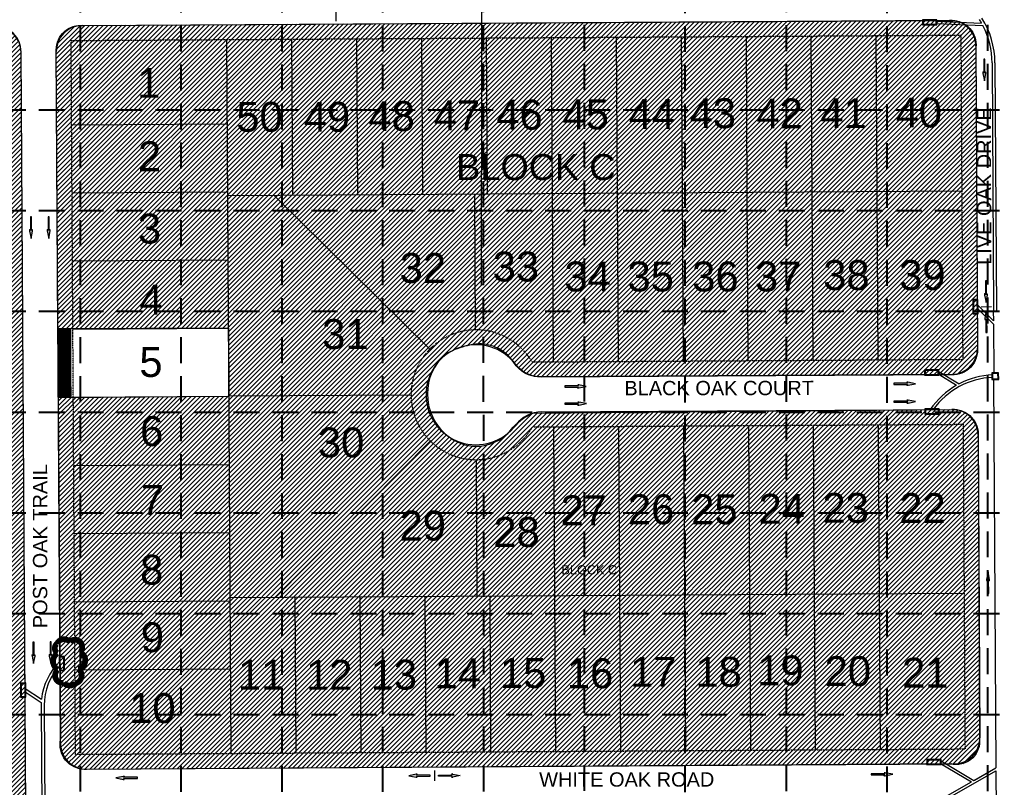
# Model space of a CAD drawing. Extents: x 218174 to 221286, y 216036 to 221010.
# Drawn here: x 220071 to 220823, y 219941 to 220532 of the extents above; entities that cross this region are included whole.
import ezdxf
from ezdxf.enums import TextEntityAlignment as Align

# ---------------------------------------------------------------- set-up
doc = ezdxf.new("R2010")
doc.units = 0
doc.header["$MEASUREMENT"] = 0
doc.linetypes.add('DASHED', pattern=[0.75, 0.5, -0.25])
doc.linetypes.add('DIVIDE', pattern=[1.25, 0.5, -0.25, 0, -0.25, 0, -0.25])
for name, color, linetype, lineweight in [('1 ARROWS', 7, 'Continuous', 0), ('1 BLOCK NUMBERS', 7, 'Continuous', 0), ('1 CURB LINE', 7, 'Continuous', 0), ('1 LOT NUMBERS', 7, 'Continuous', 0), ('1 PHASE LINES', 7, 'Continuous', 0), ('1 STORM PIPE', 5, 'Continuous', 0), ('1 STREET NAMES', 7, 'Continuous', 0), ('PH.1-10', 7, 'Continuous', 0), ('PH.1-27', 7, 'Continuous', 0), ('PH.1-29', 7, 'Continuous', 0), ('PH.1-57', 7, 'Continuous', 0)]:
    doc.layers.add(name, color=color, linetype=linetype, lineweight=lineweight)
for name, color, linetype in [('1 EROSION BLANKETS', 84, 'Continuous'), ('1 INLET PROTECTION', 5, 'Continuous'), ('1 SODDED LOT', 2, 'Continuous'), ('GRID', 251, 'DASHED')]:
    doc.layers.add(name, color=color, linetype=linetype)
doc.styles.get("Standard").update_dxf_attribs({"font": 'ARIAL.TTF'})

msp = doc.modelspace()

# ---------------------------------------------------------------- hatches: boundary and pattern name
at = {"layer": '1 ARROWS', "linetype": 'Continuous', "lineweight": 0}
h = msp.add_hatch(color=256, dxfattribs=at)
edge = h.paths.add_edge_path()
edge.add_line((220814.8, 220491.6), (220814.19, 220491.05))
edge.add_line((220814.19, 220491.05), (220814.13, 220501.63))
edge.add_line((220814.13, 220501.63), (220813.27, 220501.62))
edge.add_line((220813.27, 220501.62), (220813.33, 220491.04))
edge.add_line((220813.33, 220491.04), (220812.83, 220491.58))
edge.add_line((220812.83, 220491.58), (220812.83, 220491.58))
edge.add_ellipse((220812.78, 220491.04), major_axis=(-0.003, 0.56), ratio=0.285714, start_angle=-17.18267, end_angle=124.72693)
edge.add_line((220812.65, 220490.72), (220812.65, 220490.72))
edge.add_line((220812.65, 220490.72), (220813.82, 220485))
edge.add_line((220813.82, 220485), (220814.97, 220490.73))
edge.add_line((220814.97, 220490.73), (220814.97, 220490.73))
edge.add_ellipse((220814.84, 220491.06), major_axis=(-0.003, 0.56), ratio=0.285714, start_angle=234.16847, end_angle=374.49672)
edge.add_line((220814.8, 220491.6), (220814.8, 220491.6))
h = msp.add_hatch(color=256, dxfattribs=at)
edge = h.paths.add_edge_path()
edge.add_line((220080.61, 220370.24), (220080.01, 220369.69))
edge.add_line((220080.01, 220369.69), (220079.95, 220380.28))
edge.add_line((220079.95, 220380.28), (220079.09, 220380.27))
edge.add_line((220079.09, 220380.27), (220079.15, 220369.69))
edge.add_line((220079.15, 220369.69), (220078.65, 220370.22))
edge.add_line((220078.65, 220370.22), (220078.64, 220370.22))
edge.add_ellipse((220078.6, 220369.69), major_axis=(-0.003, 0.56), ratio=0.285714, start_angle=-17.18267, end_angle=124.72693)
edge.add_line((220078.47, 220369.37), (220078.47, 220369.37))
edge.add_line((220078.47, 220369.37), (220079.64, 220363.64))
edge.add_line((220079.64, 220363.64), (220080.79, 220369.38))
edge.add_line((220080.79, 220369.38), (220080.79, 220369.38))
edge.add_ellipse((220080.66, 220369.7), major_axis=(-0.003, 0.56), ratio=0.285714, start_angle=234.16847, end_angle=374.49672)
edge.add_line((220080.61, 220370.24), (220080.61, 220370.24))
h = msp.add_hatch(color=256, dxfattribs=at)
edge = h.paths.add_edge_path()
edge.add_line((220094.22, 220370.33), (220093.62, 220369.77))
edge.add_line((220093.62, 220369.77), (220093.55, 220380.36))
edge.add_line((220093.55, 220380.36), (220092.69, 220380.35))
edge.add_line((220092.69, 220380.35), (220092.76, 220369.77))
edge.add_line((220092.76, 220369.77), (220092.25, 220370.3))
edge.add_line((220092.25, 220370.3), (220092.25, 220370.3))
edge.add_ellipse((220092.21, 220369.77), major_axis=(-0.003, 0.56), ratio=0.285714, start_angle=-17.18267, end_angle=124.72693)
edge.add_line((220092.08, 220369.45), (220092.08, 220369.45))
edge.add_line((220092.08, 220369.45), (220093.25, 220363.72))
edge.add_line((220093.25, 220363.72), (220094.4, 220369.46))
edge.add_line((220094.4, 220369.46), (220094.4, 220369.46))
edge.add_ellipse((220094.26, 220369.78), major_axis=(-0.003, 0.56), ratio=0.285714, start_angle=234.16847, end_angle=374.49672)
edge.add_line((220094.22, 220370.33), (220094.22, 220370.33))
h = msp.add_hatch(color=256, dxfattribs=at)
edge = h.paths.add_edge_path()
edge.add_line((220816.11, 220320.91), (220815.51, 220320.35))
edge.add_line((220815.51, 220320.35), (220815.4, 220330.94))
edge.add_line((220815.4, 220330.94), (220814.54, 220330.92))
edge.add_line((220814.54, 220330.92), (220814.65, 220320.34))
edge.add_line((220814.65, 220320.34), (220814.15, 220320.87))
edge.add_line((220814.15, 220320.87), (220814.14, 220320.87))
edge.add_ellipse((220814.1, 220320.34), major_axis=(-0.006, 0.56), ratio=0.285714, start_angle=-17.18267, end_angle=124.72693)
edge.add_line((220813.98, 220320.02), (220813.98, 220320.02))
edge.add_line((220813.98, 220320.02), (220815.17, 220314.3))
edge.add_line((220815.17, 220314.3), (220816.29, 220320.04))
edge.add_line((220816.29, 220320.04), (220816.29, 220320.04))
edge.add_ellipse((220816.16, 220320.37), major_axis=(-0.006, 0.56), ratio=0.285714, start_angle=234.16847, end_angle=374.49672)
edge.add_line((220816.11, 220320.91), (220816.11, 220320.91))
h = msp.add_hatch(color=256, dxfattribs=at)
edge = h.paths.add_edge_path()
edge.add_line((220814.3, 220301.29), (220814.9, 220301.85))
edge.add_line((220814.9, 220301.85), (220815.02, 220291.26))
edge.add_line((220815.02, 220291.26), (220815.88, 220291.28))
edge.add_line((220815.88, 220291.28), (220815.76, 220301.86))
edge.add_line((220815.76, 220301.86), (220816.27, 220301.33))
edge.add_line((220816.27, 220301.33), (220816.27, 220301.33))
edge.add_ellipse((220816.31, 220301.86), major_axis=(-0.006, 0.56), ratio=0.285714, start_angle=162.81733, end_angle=304.72693)
edge.add_line((220816.44, 220302.18), (220816.44, 220302.18))
edge.add_line((220816.44, 220302.18), (220815.24, 220307.9))
edge.add_line((220815.24, 220307.9), (220814.13, 220302.16))
edge.add_line((220814.13, 220302.16), (220814.12, 220302.16))
edge.add_ellipse((220814.26, 220301.83), major_axis=(-0.006, 0.56), ratio=0.285714, start_angle=54.16847, end_angle=194.49672)
edge.add_line((220814.3, 220301.29), (220814.3, 220301.29))
h = msp.add_hatch(color=256, dxfattribs=at)
edge = h.paths.add_edge_path()
edge.add_line((220754.1, 220252.76), (220754.65, 220252.16))
edge.add_line((220754.65, 220252.16), (220744.07, 220252.09))
edge.add_line((220744.07, 220252.09), (220744.08, 220251.23))
edge.add_line((220744.08, 220251.23), (220754.66, 220251.3))
edge.add_line((220754.66, 220251.3), (220754.13, 220250.8))
edge.add_line((220754.13, 220250.8), (220754.12, 220250.79))
edge.add_ellipse((220754.66, 220250.75), major_axis=(0.56, 0.003), ratio=0.285714, start_angle=162.81733, end_angle=304.72693)
edge.add_line((220754.98, 220250.62), (220754.98, 220250.62))
edge.add_line((220754.98, 220250.62), (220760.7, 220251.79))
edge.add_line((220760.7, 220251.79), (220754.97, 220252.94))
edge.add_line((220754.97, 220252.94), (220754.97, 220252.94))
edge.add_ellipse((220754.64, 220252.81), major_axis=(0.56, 0.003), ratio=0.285714, start_angle=54.16847, end_angle=194.49672)
edge.add_line((220754.1, 220252.76), (220754.1, 220252.76))
h = msp.add_hatch(color=256, dxfattribs=at)
edge = h.paths.add_edge_path()
edge.add_line((220500.64, 220250.7), (220501.19, 220250.09))
edge.add_line((220501.19, 220250.09), (220490.61, 220250.03))
edge.add_line((220490.61, 220250.03), (220490.62, 220249.17))
edge.add_line((220490.62, 220249.17), (220501.2, 220249.23))
edge.add_line((220501.2, 220249.23), (220500.66, 220248.73))
edge.add_line((220500.66, 220248.73), (220500.66, 220248.73))
edge.add_ellipse((220501.2, 220248.68), major_axis=(0.56, 0.003), ratio=0.285714, start_angle=162.81733, end_angle=304.72693)
edge.add_line((220501.52, 220248.55), (220501.52, 220248.56))
edge.add_line((220501.52, 220248.56), (220507.24, 220249.73))
edge.add_line((220507.24, 220249.73), (220501.51, 220250.87))
edge.add_line((220501.51, 220250.87), (220501.51, 220250.87))
edge.add_ellipse((220501.18, 220250.74), major_axis=(0.56, 0.003), ratio=0.285714, start_angle=54.16847, end_angle=194.49672)
edge.add_line((220500.64, 220250.7), (220500.64, 220250.7))
h = msp.add_hatch(color=256, dxfattribs=at)
edge = h.paths.add_edge_path()
edge.add_line((220500.72, 220237.48), (220501.27, 220236.88))
edge.add_line((220501.27, 220236.88), (220490.69, 220236.81))
edge.add_line((220490.69, 220236.81), (220490.7, 220235.95))
edge.add_line((220490.7, 220235.95), (220501.28, 220236.02))
edge.add_line((220501.28, 220236.02), (220500.74, 220235.52))
edge.add_line((220500.74, 220235.52), (220500.74, 220235.51))
edge.add_ellipse((220501.28, 220235.47), major_axis=(0.56, 0.003), ratio=0.285714, start_angle=162.81733, end_angle=304.72693)
edge.add_line((220501.6, 220235.34), (220501.6, 220235.34))
edge.add_line((220501.6, 220235.34), (220507.32, 220236.51))
edge.add_line((220507.32, 220236.51), (220501.59, 220237.66))
edge.add_line((220501.59, 220237.66), (220501.59, 220237.66))
edge.add_ellipse((220501.26, 220237.53), major_axis=(0.56, 0.003), ratio=0.285714, start_angle=54.16847, end_angle=194.49672)
edge.add_line((220500.72, 220237.48), (220500.72, 220237.48))
h = msp.add_hatch(color=256, dxfattribs=at)
edge = h.paths.add_edge_path()
edge.add_line((220754.18, 220239.02), (220754.74, 220238.42))
edge.add_line((220754.74, 220238.42), (220744.15, 220238.35))
edge.add_line((220744.15, 220238.35), (220744.16, 220237.49))
edge.add_line((220744.16, 220237.49), (220754.74, 220237.56))
edge.add_line((220754.74, 220237.56), (220754.21, 220237.05))
edge.add_line((220754.21, 220237.05), (220754.21, 220237.05))
edge.add_ellipse((220754.74, 220237.01), major_axis=(0.56, 0.003), ratio=0.285714, start_angle=162.81733, end_angle=304.72693)
edge.add_line((220755.06, 220236.88), (220755.06, 220236.88))
edge.add_line((220755.06, 220236.88), (220760.79, 220238.05))
edge.add_line((220760.79, 220238.05), (220755.05, 220239.2))
edge.add_line((220755.05, 220239.2), (220755.05, 220239.2))
edge.add_ellipse((220754.73, 220239.06), major_axis=(0.56, 0.003), ratio=0.285714, start_angle=54.16847, end_angle=194.49672)
edge.add_line((220754.18, 220239.02), (220754.18, 220239.02))
h = msp.add_hatch(color=256, dxfattribs=at)
edge = h.paths.add_edge_path()
edge.add_line((220815.62, 220100.26), (220816.23, 220100.81))
edge.add_line((220816.23, 220100.81), (220816.29, 220090.22))
edge.add_line((220816.29, 220090.22), (220817.15, 220090.23))
edge.add_line((220817.15, 220090.23), (220817.09, 220100.81))
edge.add_line((220817.09, 220100.81), (220817.59, 220100.28))
edge.add_line((220817.59, 220100.28), (220817.59, 220100.28))
edge.add_ellipse((220817.64, 220100.81), major_axis=(-0.003, 0.56), ratio=0.285714, start_angle=162.81733, end_angle=304.72693)
edge.add_line((220817.77, 220101.13), (220817.77, 220101.13))
edge.add_line((220817.77, 220101.13), (220816.6, 220106.86))
edge.add_line((220816.6, 220106.86), (220815.45, 220101.12))
edge.add_line((220815.45, 220101.12), (220815.45, 220101.12))
edge.add_ellipse((220815.58, 220100.8), major_axis=(-0.003, 0.56), ratio=0.285714, start_angle=54.16847, end_angle=194.49672)
edge.add_line((220815.62, 220100.26), (220815.62, 220100.26))
h = msp.add_hatch(color=256, dxfattribs=at)
edge = h.paths.add_edge_path()
edge.add_line((220082.59, 220042.85), (220081.98, 220042.3))
edge.add_line((220081.98, 220042.3), (220081.92, 220052.89))
edge.add_line((220081.92, 220052.89), (220081.06, 220052.88))
edge.add_line((220081.06, 220052.88), (220081.12, 220042.3))
edge.add_line((220081.12, 220042.3), (220080.62, 220042.83))
edge.add_line((220080.62, 220042.83), (220080.62, 220042.83))
edge.add_ellipse((220080.57, 220042.29), major_axis=(-0.003, 0.56), ratio=0.285714, start_angle=-17.18267, end_angle=124.72693)
edge.add_line((220080.44, 220041.98), (220080.44, 220041.98))
edge.add_line((220080.44, 220041.98), (220081.61, 220036.25))
edge.add_line((220081.61, 220036.25), (220082.76, 220041.99))
edge.add_line((220082.76, 220041.99), (220082.76, 220041.99))
edge.add_ellipse((220082.63, 220042.31), major_axis=(-0.003, 0.56), ratio=0.285714, start_angle=234.16847, end_angle=374.49672)
edge.add_line((220082.59, 220042.85), (220082.59, 220042.85))
h = msp.add_hatch(color=256, dxfattribs=at)
edge = h.paths.add_edge_path()
edge.add_line((220095.79, 220042.93), (220095.19, 220042.38))
edge.add_line((220095.19, 220042.38), (220095.13, 220052.97))
edge.add_line((220095.13, 220052.97), (220094.27, 220052.96))
edge.add_line((220094.27, 220052.96), (220094.33, 220042.38))
edge.add_line((220094.33, 220042.38), (220093.83, 220042.91))
edge.add_line((220093.83, 220042.91), (220093.82, 220042.91))
edge.add_ellipse((220093.78, 220042.38), major_axis=(-0.003, 0.56), ratio=0.285714, start_angle=-17.18267, end_angle=124.72693)
edge.add_line((220093.65, 220042.06), (220093.65, 220042.06))
edge.add_line((220093.65, 220042.06), (220094.82, 220036.33))
edge.add_line((220094.82, 220036.33), (220095.97, 220042.07))
edge.add_line((220095.97, 220042.07), (220095.97, 220042.07))
edge.add_ellipse((220095.84, 220042.39), major_axis=(-0.003, 0.56), ratio=0.285714, start_angle=234.16847, end_angle=374.49672)
edge.add_line((220095.79, 220042.93), (220095.79, 220042.93))
h = msp.add_hatch(color=256, dxfattribs=at)
edge = h.paths.add_edge_path()
edge.add_line((220403.53, 219949.1), (220404.06, 219949.6))
edge.add_line((220404.06, 219949.6), (220393.48, 219949.55))
edge.add_line((220393.48, 219949.55), (220393.47, 219950.41))
edge.add_line((220393.47, 219950.41), (220404.06, 219950.46))
edge.add_line((220404.06, 219950.46), (220403.51, 219951.06))
edge.add_line((220403.51, 219951.06), (220403.5, 219951.07))
edge.add_ellipse((220404.05, 219951.11), major_axis=(0.56, 0.003), ratio=0.285714, start_angle=54.16847, end_angle=194.49672, ccw=False)
edge.add_line((220404.37, 219951.24), (220404.37, 219951.24))
edge.add_line((220404.37, 219951.24), (220410.11, 219950.08))
edge.add_line((220410.11, 219950.08), (220404.38, 219948.92))
edge.add_ellipse((220404.06, 219949.05), major_axis=(0.56, 0.003), ratio=0.285714, start_angle=162.81733, end_angle=304.72693, ccw=False)
edge.add_line((220403.53, 219949.1), (220403.53, 219949.1))
edge.add_line((220403.53, 219949.1), (220403.53, 219949.1))
edge.add_line((220403.53, 219949.1), (220403.53, 219949.1))
h = msp.add_hatch(color=256, dxfattribs=at)
edge = h.paths.add_edge_path()
edge.add_line((220736.64, 219952.05), (220737.19, 219951.44))
edge.add_line((220737.19, 219951.44), (220726.6, 219951.38))
edge.add_line((220726.6, 219951.38), (220726.61, 219950.52))
edge.add_line((220726.61, 219950.52), (220737.19, 219950.58))
edge.add_line((220737.19, 219950.58), (220736.66, 219950.08))
edge.add_line((220736.66, 219950.08), (220736.66, 219950.08))
edge.add_ellipse((220737.2, 219950.03), major_axis=(0.56, 0.003), ratio=0.285714, start_angle=162.81733, end_angle=304.72693)
edge.add_line((220737.51, 219949.9), (220737.51, 219949.9))
edge.add_line((220737.51, 219949.9), (220743.24, 219951.08))
edge.add_line((220743.24, 219951.08), (220737.5, 219952.22))
edge.add_line((220737.5, 219952.22), (220737.51, 219952.22))
edge.add_ellipse((220737.18, 219952.09), major_axis=(0.56, 0.003), ratio=0.285714, start_angle=54.16847, end_angle=194.49672)
edge.add_line((220736.64, 219952.05), (220736.64, 219952.05))
h = msp.add_hatch(color=256, dxfattribs=at)
edge = h.paths.add_edge_path()
edge.add_line((220151.48, 219947.23), (220150.92, 219947.83))
edge.add_line((220150.92, 219947.83), (220161.51, 219947.9))
edge.add_line((220161.51, 219947.9), (220161.5, 219948.76))
edge.add_line((220161.5, 219948.76), (220150.92, 219948.69))
edge.add_line((220150.92, 219948.69), (220151.45, 219949.2))
edge.add_line((220151.45, 219949.2), (220151.45, 219949.2))
edge.add_ellipse((220150.92, 219949.24), major_axis=(0.56, 0.003), ratio=0.285714, start_angle=-17.18267, end_angle=124.72693)
edge.add_line((220150.6, 219949.37), (220150.6, 219949.37))
edge.add_line((220150.6, 219949.37), (220144.87, 219948.2))
edge.add_line((220144.87, 219948.2), (220150.61, 219947.06))
edge.add_line((220150.61, 219947.06), (220150.61, 219947.05))
edge.add_ellipse((220150.93, 219947.19), major_axis=(0.56, 0.003), ratio=0.285714, start_angle=234.16847, end_angle=374.49672)
edge.add_line((220151.48, 219947.23), (220151.48, 219947.23))
h = msp.add_hatch(color=256, dxfattribs=at)
edge = h.paths.add_edge_path()
edge.add_line((220377.04, 219948.94), (220376.5, 219949.43))
edge.add_line((220376.5, 219949.43), (220387.08, 219949.51))
edge.add_line((220387.08, 219949.51), (220387.07, 219950.37))
edge.add_line((220387.07, 219950.37), (220376.49, 219950.29))
edge.add_line((220376.49, 219950.29), (220377.03, 219950.9))
edge.add_line((220377.03, 219950.9), (220377.04, 219950.9))
edge.add_ellipse((220376.49, 219950.94), major_axis=(0.56, 0.004), ratio=0.285714, start_angle=-14.49672, end_angle=125.83153)
edge.add_line((220376.16, 219951.07), (220376.17, 219951.07))
edge.add_line((220376.17, 219951.07), (220370.44, 219949.84))
edge.add_line((220370.44, 219949.84), (220376.19, 219948.75))
edge.add_ellipse((220376.5, 219948.88), major_axis=(0.56, 0.004), ratio=0.285714, start_angle=235.27307, end_angle=377.18267)
edge.add_line((220377.04, 219948.94), (220377.04, 219948.94))
edge.add_line((220377.04, 219948.94), (220377.04, 219948.94))
edge.add_line((220377.04, 219948.94), (220377.04, 219948.94))
at = {"layer": '1 SODDED LOT', "linetype": 'Continuous', "lineweight": 0}
h = msp.add_hatch(dxfattribs=at)
h.set_pattern_fill('ANSI31', color=256, scale=20, style=0)
edge = h.paths.add_edge_path()
edge.add_line((220395.18, 219503.17), (220394.5, 219620.99))
edge.add_arc((220413, 219621.09), 18.5, 86.99252, 180.32858, ccw=False)
edge.add_line((220413.97, 219639.57), (220778.28, 219641.88))
edge.add_arc((220778.4, 219622.85), 19.03, 55.77876, 90.36362, ccw=False)
edge.add_line((220789.11, 219638.59), (220792.76, 219636.52))
edge.add_arc((220811.49, 219669.59), 38.01, 240.47996, 393.41385)
edge.add_line((220843.21, 219690.52), (220841.33, 219694.56))
edge.add_line((220841.33, 219694.56), (220839.57, 219700.32))
edge.add_line((220839.57, 219700.32), (220838.95, 219703.78))
edge.add_line((220838.95, 219703.78), (220832.98, 220688.86))
edge.add_line((220832.98, 220688.86), (220968.74, 220683))
edge.add_line((220968.74, 220683), (220975.46, 219506.49))
edge.add_line((220975.46, 219506.49), (220395.18, 219503.17))
h = msp.add_hatch(dxfattribs=at)
h.set_pattern_fill('ANSI31', color=256, scale=20, style=0)
edge = h.paths.add_edge_path()
edge.add_line((220231.87, 220294.59), (220100.37, 220294))
edge.add_line((220100.37, 220294), (220099.05, 220508.86))
edge.add_arc((220117.79, 220508.98), 18.74, 83.17459, 180.35104, ccw=False)
edge.add_line((220120.02, 220527.58), (220788.5, 220531.59))
edge.add_arc((220788.61, 220512.77), 18.82, -5.79598, 90.34331, ccw=False)
edge.add_line((220807.33, 220510.87), (220808.54, 220277.79))
edge.add_arc((220789.51, 220277.69), 19.03, -99.54798, 0.29716, ccw=False)
edge.add_line((220786.36, 220258.92), (220471.47, 220257.11))
edge.add_arc((220471.34, 220280.85), 23.73, 212.71263, 270.32981, ccw=False)
edge.add_arc((220425.04, 220251.11), 31.29, 32.71263, 100.14534)
edge.add_arc((220431.72, 220213.79), 69.2, 100.14534, 113.55224)
edge.add_arc((220415.16, 220251.79), 27.75, 113.55224, 144.36179)
edge.add_arc((220426.1, 220243.94), 41.21, 144.36179, 239.60978)
edge.add_arc((220422.61, 220238), 34.32, 239.60978, 320.62444)
edge.add_arc((220484.76, 220186.99), 46.08, 114.05379, 140.62444, ccw=False)
edge.add_line((220465.98, 220229.07), (220789.69, 220231.95))
edge.add_arc((220789.86, 220212.67), 19.28, -4.26821, 90.50941, ccw=False)
edge.add_line((220809.09, 220211.23), (220810.12, 219976.48))
edge.add_arc((220792.23, 219976.41), 17.89, -103.29167, 0.25038, ccw=False)
edge.add_line((220788.12, 219959), (220121.28, 219954.82))
edge.add_arc((220121.16, 219974.01), 19.19, 167.08168, 270.35903, ccw=False)
edge.add_line((220102.45, 219978.3), (220100.71, 220241.2))
edge.add_line((220100.71, 220241.2), (220232.21, 220242.09))
edge.add_line((220232.21, 220242.09), (220231.87, 220294.59))
h = msp.add_hatch(dxfattribs=at)
h.set_pattern_fill('ANSI31', color=256, scale=20, style=0)
edge = h.paths.add_edge_path()
edge.add_line((219924.27, 219477.2), (220042.1, 219404))
edge.add_line((220042.1, 219404), (220049.86, 219417.01))
edge.add_line((220049.86, 219417.01), (220057.23, 219432.29))
edge.add_arc((219891.5, 219512.19), 183.98, 334.26082, 347.02859)
edge.add_arc((219757.86, 219542.97), 321.12, 347.02859, 355.2541)
edge.add_line((220077.89, 219516.4), (220076.9, 219710.62))
edge.add_line((220076.9, 219710.62), (220072, 220507.01))
edge.add_arc((220051.75, 220506.88), 20.24, 0.35302, 89.58371)
edge.add_line((220051.9, 220527.12), (219940.56, 220526.38))
edge.add_line((219940.56, 220526.38), (219945.89, 219588.82))
edge.add_line((219945.89, 219588.82), (219946.61, 219514.17))
edge.add_line((219946.61, 219514.17), (219924.27, 219477.2))

# ---------------------------------------------------------------- linework, layer by layer
at = {"layer": '1 ARROWS', "linetype": 'Continuous', "lineweight": 0}
for p, q in [((220314.38, 220538.9), (220314.39, 220530.9)), ((220814.13, 220501.63), (220813.27, 220501.62)), ((220813.27, 220501.62), (220813.33, 220491.04)), ((220814.19, 220491.05), (220814.13, 220501.63)), ((220812.65, 220490.72), (220812.65, 220490.72)), ((220812.65, 220490.72), (220813.82, 220485)), ((220813.33, 220491.04), (220812.83, 220491.58)), ((220812.83, 220491.58), (220812.83, 220491.58)), ((220813.82, 220485), (220814.97, 220490.73)), ((220814.8, 220491.6), (220814.19, 220491.05)), ((220814.8, 220491.6), (220814.8, 220491.6)), ((220814.97, 220490.73), (220814.97, 220490.73)), ((220079.95, 220380.28), (220079.09, 220380.27)), ((220079.09, 220380.27), (220079.15, 220369.69)), ((220080.01, 220369.69), (220079.95, 220380.28)), ((220093.55, 220380.36), (220092.69, 220380.35)), ((220092.69, 220380.35), (220092.76, 220369.77)), ((220093.62, 220369.77), (220093.55, 220380.36)), ((220078.47, 220369.37), (220078.47, 220369.37)), ((220078.47, 220369.37), (220079.64, 220363.64)), ((220078.65, 220370.22), (220078.64, 220370.22)), ((220079.15, 220369.69), (220078.65, 220370.22)), ((220079.64, 220363.64), (220080.79, 220369.38)), ((220080.61, 220370.24), (220080.01, 220369.69)), ((220080.61, 220370.24), (220080.61, 220370.24)), ((220080.79, 220369.38), (220080.79, 220369.38)), ((220092.08, 220369.45), (220092.08, 220369.45)), ((220092.08, 220369.45), (220093.25, 220363.72)), ((220092.76, 220369.77), (220092.25, 220370.3)), ((220092.25, 220370.3), (220092.25, 220370.3)), ((220093.25, 220363.72), (220094.4, 220369.46)), ((220094.22, 220370.33), (220093.62, 220369.77)), ((220094.22, 220370.33), (220094.22, 220370.33)), ((220094.4, 220369.46), (220094.4, 220369.46)), ((220815.4, 220330.94), (220814.54, 220330.92)), ((220814.54, 220330.92), (220814.65, 220320.34)), ((220815.51, 220320.35), (220815.4, 220330.94)), ((220813.98, 220320.02), (220813.98, 220320.02)), ((220813.98, 220320.02), (220815.17, 220314.3)), ((220814.15, 220320.87), (220814.14, 220320.87)), ((220814.65, 220320.34), (220814.15, 220320.87)), ((220815.17, 220314.3), (220816.29, 220320.04)), ((220816.11, 220320.91), (220815.51, 220320.35)), ((220816.11, 220320.91), (220816.11, 220320.91)), ((220816.29, 220320.04), (220816.29, 220320.04)), ((220815.24, 220307.9), (220814.13, 220302.16)), ((220816.44, 220302.18), (220815.24, 220307.9)), ((220814.13, 220302.16), (220814.12, 220302.16)), ((220814.3, 220301.29), (220814.9, 220301.85)), ((220814.3, 220301.29), (220814.3, 220301.29)), ((220814.9, 220301.85), (220815.02, 220291.26)), ((220815.88, 220291.28), (220815.76, 220301.86)), ((220815.76, 220301.86), (220816.27, 220301.33)), ((220816.27, 220301.33), (220816.27, 220301.33)), ((220816.44, 220302.18), (220816.44, 220302.18)), ((220815.02, 220291.26), (220815.88, 220291.28)), ((220754.1, 220252.76), (220754.65, 220252.16)), ((220754.1, 220252.76), (220754.1, 220252.76)), ((220760.7, 220251.79), (220754.97, 220252.94)), ((220754.97, 220252.94), (220754.97, 220252.94)), ((220501.19, 220250.09), (220490.61, 220250.03)), ((220490.61, 220250.03), (220490.62, 220249.17)), ((220490.62, 220249.17), (220501.2, 220249.23)), ((220500.64, 220250.7), (220501.19, 220250.09)), ((220500.64, 220250.7), (220500.64, 220250.7)), ((220501.2, 220249.23), (220500.66, 220248.73)), ((220500.66, 220248.73), (220500.66, 220248.73)), ((220507.24, 220249.73), (220501.51, 220250.87)), ((220501.51, 220250.87), (220501.51, 220250.87)), ((220501.52, 220248.56), (220507.24, 220249.73)), ((220501.52, 220248.55), (220501.52, 220248.56)), ((220754.65, 220252.16), (220744.07, 220252.09)), ((220744.07, 220252.09), (220744.08, 220251.23)), ((220744.08, 220251.23), (220754.66, 220251.3)), ((220754.13, 220250.8), (220754.12, 220250.79)), ((220754.66, 220251.3), (220754.13, 220250.8)), ((220754.98, 220250.62), (220760.7, 220251.79)), ((220754.98, 220250.62), (220754.98, 220250.62)), ((220500.72, 220237.48), (220501.27, 220236.88)), ((220500.72, 220237.48), (220500.72, 220237.48)), ((220507.32, 220236.51), (220501.59, 220237.66)), ((220501.59, 220237.66), (220501.59, 220237.66)), ((220754.74, 220238.42), (220744.15, 220238.35)), ((220744.15, 220238.35), (220744.16, 220237.49)), ((220744.16, 220237.49), (220754.74, 220237.56)), ((220754.18, 220239.02), (220754.74, 220238.42)), ((220754.18, 220239.02), (220754.18, 220239.02)), ((220754.74, 220237.56), (220754.21, 220237.05)), ((220760.79, 220238.05), (220755.05, 220239.2)), ((220755.05, 220239.2), (220755.05, 220239.2)), ((220755.06, 220236.88), (220760.79, 220238.05)), ((220501.27, 220236.88), (220490.69, 220236.81)), ((220490.69, 220236.81), (220490.7, 220235.95)), ((220490.7, 220235.95), (220501.28, 220236.02)), ((220501.28, 220236.02), (220500.74, 220235.52)), ((220500.74, 220235.52), (220500.74, 220235.51)), ((220501.6, 220235.34), (220507.32, 220236.51)), ((220501.6, 220235.34), (220501.6, 220235.34)), ((220754.21, 220237.05), (220754.21, 220237.05)), ((220755.06, 220236.88), (220755.06, 220236.88)), ((220816.6, 220106.86), (220815.45, 220101.12)), ((220817.77, 220101.13), (220816.6, 220106.86)), ((220815.45, 220101.12), (220815.45, 220101.12)), ((220815.62, 220100.26), (220816.23, 220100.81)), ((220815.62, 220100.26), (220815.62, 220100.26)), ((220816.23, 220100.81), (220816.29, 220090.22)), ((220817.15, 220090.23), (220817.09, 220100.81)), ((220817.09, 220100.81), (220817.59, 220100.28)), ((220817.59, 220100.28), (220817.59, 220100.28)), ((220817.77, 220101.13), (220817.77, 220101.13)), ((220816.29, 220090.22), (220817.15, 220090.23)), ((220081.92, 220052.89), (220081.06, 220052.88)), ((220081.06, 220052.88), (220081.12, 220042.3)), ((220081.98, 220042.3), (220081.92, 220052.89)), ((220095.13, 220052.97), (220094.27, 220052.96)), ((220094.27, 220052.96), (220094.33, 220042.38)), ((220095.19, 220042.38), (220095.13, 220052.97)), ((220080.44, 220041.98), (220080.44, 220041.98)), ((220080.44, 220041.98), (220081.61, 220036.25)), ((220081.12, 220042.3), (220080.62, 220042.83)), ((220080.62, 220042.83), (220080.62, 220042.83)), ((220081.61, 220036.25), (220082.76, 220041.99)), ((220082.59, 220042.85), (220081.98, 220042.3)), ((220082.59, 220042.85), (220082.59, 220042.85)), ((220082.76, 220041.99), (220082.76, 220041.99)), ((220093.65, 220042.06), (220093.65, 220042.06)), ((220093.65, 220042.06), (220094.82, 220036.33)), ((220093.83, 220042.91), (220093.82, 220042.91)), ((220094.33, 220042.38), (220093.83, 220042.91)), ((220094.82, 220036.33), (220095.97, 220042.07)), ((220095.79, 220042.93), (220095.19, 220042.38)), ((220095.79, 220042.93), (220095.79, 220042.93)), ((220095.97, 220042.07), (220095.97, 220042.07)), ((220390.27, 219953.96), (220390.28, 219945.96)), ((220404.37, 219951.24), (220404.37, 219951.24)), ((220404.37, 219951.24), (220410.11, 219950.08)), ((220737.19, 219951.44), (220726.6, 219951.38)), ((220726.6, 219951.38), (220726.61, 219950.52)), ((220736.64, 219952.05), (220737.19, 219951.44)), ((220736.64, 219952.05), (220736.64, 219952.05)), ((220743.24, 219951.08), (220737.5, 219952.22)), ((220737.5, 219952.22), (220737.51, 219952.22)), ((220150.6, 219949.37), (220144.87, 219948.2)), ((220144.87, 219948.2), (220150.61, 219947.06)), ((220150.6, 219949.37), (220150.6, 219949.37)), ((220150.61, 219947.06), (220150.61, 219947.05)), ((220150.92, 219948.69), (220151.45, 219949.2)), ((220161.5, 219948.76), (220150.92, 219948.69)), ((220150.92, 219947.83), (220161.51, 219947.9)), ((220151.48, 219947.23), (220150.92, 219947.83)), ((220151.45, 219949.2), (220151.45, 219949.2)), ((220151.48, 219947.23), (220151.48, 219947.23)), ((220161.51, 219947.9), (220161.5, 219948.76)), ((220376.17, 219951.07), (220370.44, 219949.84)), ((220370.44, 219949.84), (220376.19, 219948.75)), ((220376.16, 219951.07), (220376.17, 219951.07)), ((220376.49, 219950.29), (220377.03, 219950.9)), ((220387.07, 219950.37), (220376.49, 219950.29)), ((220376.5, 219949.43), (220387.08, 219949.51)), ((220377.04, 219948.94), (220376.5, 219949.43)), ((220377.03, 219950.9), (220377.04, 219950.9)), ((220377.04, 219948.94), (220377.04, 219948.94)), ((220377.04, 219948.94), (220377.04, 219948.94)), ((220377.04, 219948.94), (220377.04, 219948.94)), ((220387.08, 219949.51), (220387.07, 219950.37)), ((220393.47, 219950.41), (220404.06, 219950.46)), ((220393.48, 219949.55), (220393.47, 219950.41)), ((220404.06, 219949.6), (220393.48, 219949.55)), ((220403.51, 219951.06), (220403.5, 219951.07)), ((220404.06, 219950.46), (220403.51, 219951.06)), ((220403.53, 219949.1), (220404.06, 219949.6)), ((220403.53, 219949.1), (220403.53, 219949.1)), ((220403.53, 219949.1), (220403.53, 219949.1)), ((220403.53, 219949.1), (220403.53, 219949.1)), ((220410.11, 219950.08), (220404.38, 219948.92)), ((220726.61, 219950.52), (220737.19, 219950.58)), ((220737.19, 219950.58), (220736.66, 219950.08)), ((220736.66, 219950.08), (220736.66, 219950.08)), ((220737.51, 219949.9), (220743.24, 219951.08)), ((220737.51, 219949.9), (220737.51, 219949.9))]:
    msp.add_line(p, q, dxfattribs=at)
for centre, major_axis, start_param, end_param in [((220812.78, 220491.04), (-0.003, 0.56), -0.299894, 2.176896), ((220814.84, 220491.06), (-0.003, 0.56), 4.087011, 6.536201), ((220078.6, 220369.69), (-0.003, 0.56), -0.299894, 2.176896), ((220080.66, 220369.7), (-0.003, 0.56), 4.087011, 6.536201), ((220092.21, 220369.77), (-0.003, 0.56), -0.299894, 2.176896), ((220094.26, 220369.78), (-0.003, 0.56), 4.087011, 6.536201), ((220814.1, 220320.34), (-0.006, 0.56), -0.299894, 2.176896), ((220816.16, 220320.37), (-0.006, 0.56), 4.087011, 6.536201), ((220814.26, 220301.83), (-0.006, 0.56), 0.945418, 3.394608), ((220816.31, 220301.86), (-0.006, 0.56), 2.841698, 5.318488), ((220754.64, 220252.81), (0.56, 0.003), 0.945418, 3.394608), ((220501.18, 220250.74), (0.56, 0.003), 0.945418, 3.394608), ((220501.2, 220248.68), (0.56, 0.003), 2.841698, 5.318488), ((220754.66, 220250.75), (0.56, 0.003), 2.841698, 5.318488), ((220501.26, 220237.53), (0.56, 0.003), 0.945418, 3.394608), ((220754.73, 220239.06), (0.56, 0.003), 0.945418, 3.394608), ((220501.28, 220235.47), (0.56, 0.003), 2.841698, 5.318488), ((220754.74, 220237.01), (0.56, 0.003), 2.841698, 5.318488), ((220815.58, 220100.8), (-0.003, 0.56), 0.945418, 3.394608), ((220817.64, 220100.81), (-0.003, 0.56), 2.841698, 5.318488), ((220080.57, 220042.29), (-0.003, 0.56), -0.299894, 2.176896), ((220082.63, 220042.31), (-0.003, 0.56), 4.087011, 6.536201), ((220093.78, 220042.38), (-0.003, 0.56), -0.299894, 2.176896), ((220095.84, 220042.39), (-0.003, 0.56), 4.087011, 6.536201), ((220404.05, 219951.11), (0.56, 0.003), 0.945418, 3.394608), ((220737.18, 219952.09), (0.56, 0.003), 0.945418, 3.394608), ((220150.92, 219949.24), (0.56, 0.003), -0.299894, 2.176896), ((220150.93, 219947.19), (0.56, 0.003), 4.087011, 6.536201), ((220376.49, 219950.94), (0.56, 0.004), -0.253015, 2.196174), ((220376.5, 219948.88), (0.56, 0.004), 4.10629, 6.58308), ((220404.06, 219949.05), (0.56, 0.003), 2.841698, 5.318488), ((220737.2, 219950.03), (0.56, 0.003), 2.841698, 5.318488)]:
    msp.add_ellipse(centre, major_axis=major_axis, ratio=0.285714, start_param=start_param, end_param=end_param, dxfattribs=at)
for p in [(220812.83, 220491.58), (220078.65, 220370.22), (220092.25, 220370.3), (220814.15, 220320.87), (220816.27, 220301.33), (220500.66, 220248.73), (220754.13, 220250.8), (220500.74, 220235.52), (220754.21, 220237.05), (220817.59, 220100.28), (220080.62, 220042.83), (220093.83, 220042.91), (220151.45, 219949.2), (220736.66, 219950.08)]:
    msp.add_point(p, dxfattribs=at)
at = {"layer": '1 CURB LINE', "color": 7, "linetype": 'Continuous', "lineweight": 0}
for p, q in [((220118.94, 220527.6), (220787.11, 220531.66)), ((220807.23, 220511.78), (220808.59, 220279.11)), ((220077.99, 219530.23), (220072.06, 220507.32)), ((220102.29, 219974.82), (220099.06, 220507.48)), ((220472.7, 220257.08), (220788.71, 220259)), ((220472.87, 220230.08), (220788.86, 220232)), ((220808.98, 220212.11), (220810.34, 219979.12)), ((220122.41, 219954.95), (220790.46, 219959))]:
    msp.add_line(p, q, dxfattribs=at)
for centre, radius, start, end in [((220787.23, 220511.66), 20, 0.33514, 90.34779), ((220052.06, 220507.2), 20, 0.34779, 90.34778), ((220119.06, 220507.6), 20, 90.34779, 180.34778), ((220422.29, 220243.27), 38.5, 37.67028, 323.02538), ((220788.59, 220279), 20, 270.34777, 0.33516), ((220472.55, 220282.08), 25, 217.67028, 270.34778), ((220473.02, 220205.08), 25, 90.34778, 143.02538), ((220788.98, 220212), 20, 0.33515, 90.34777), ((220122.29, 219974.95), 20, 180.34778, 270.34779), ((220790.34, 219979), 20, 270.34779, 0.33515)]:
    msp.add_arc(centre, radius, start, end, dxfattribs=at)
at = {"layer": '1 EROSION BLANKETS', "linetype": 'Continuous', "lineweight": 0, "const_width": 10, "flags": 128}
msp.add_lwpolyline([(220105.82, 220241.56), (220105.6, 220294.19)], dxfattribs=at)
at = {"layer": '1 INLET PROTECTION', "color": 170, "ltscale": 100, "const_width": 4.37}
msp.add_lwpolyline([(220100.19, 220031.49, 0.520567), (220100.19, 220031.49, 0.765195), (220104.8, 220021.43, 0.417879), (220113.73, 220021.04, 0.6649), (220115.87, 220032.26, 0.744833), (220117.41, 220044.94, 0.975642), (220109.51, 220053.16, 0.520567), (220099.58, 220051.55, 0.520567), (220099.97, 220044.29, 0.540264), (220100.19, 220031.49)], format="xyb", close=True, dxfattribs=at)
at = {"layer": '1 PHASE LINES', "linetype": 'Continuous', "lineweight": 0, "flags": 128}
msp.add_lwpolyline([(220426.48, 220327.69), (220427.19, 220847.42)], dxfattribs=at)
at = {"layer": '1 SODDED LOT', "linetype": 'Continuous', "lineweight": 0, "flags": 128}
for points in [[(220231.87, 220294.59), (220100.37, 220294), (220099.05, 220508.86, -0.451394), (220120.02, 220527.58), (220788.5, 220531.59, -0.445957), (220807.33, 220510.87), (220808.54, 220277.79, -0.465485), (220786.36, 220258.92), (220471.47, 220257.11, -0.256836), (220451.37, 220268.02, 0.303026), (220419.53, 220281.91, 0.058565), (220404.07, 220277.23, 0.135248), (220392.61, 220267.96, 0.441303), (220405.25, 220208.39, 0.368992), (220449.14, 220216.23, -0.116459), (220465.98, 220229.07), (220789.69, 220231.95, -0.438853), (220809.09, 220211.23), (220810.12, 219976.48, -0.485262), (220788.12, 219959), (220121.28, 219954.82, -0.483835), (220102.45, 219978.3), (220100.71, 220241.2), (220232.21, 220242.09)], [(219924.27, 219477.2), (220042.1, 219404), (220049.86, 219417.01), (220057.23, 219432.29, 0.055768), (220070.79, 219470.89, 0.035906), (220077.89, 219516.4), (220076.9, 219710.62), (220072, 220507.01, 0.410286), (220051.9, 220527.12), (219940.56, 220526.38), (219945.89, 219588.82), (219946.61, 219514.17)]]:
    msp.add_lwpolyline(points, format="xyb", close=True, dxfattribs=at)
at = {"layer": '1 STORM PIPE', "linetype": 'Continuous', "lineweight": 0}
for p, q in [((220776.61, 220531.06), (220811.65, 220529.5)), ((220776.62, 220529.13), (220812.69, 220527.53)), ((220819.69, 220498.83), (220820.81, 220307.64)), ((220821.91, 220498.84), (220823.03, 220307.65)), ((220808.39, 220312.42), (220820.71, 220300.24)), ((220808.41, 220309.71), (220820.73, 220297.53)), ((220820.67, 220307.64), (220823.17, 220307.65)), ((220820.67, 220307.64), (220820.71, 220300.24)), ((220820.73, 220297.53), (220820.95, 220259.72)), ((220778.18, 220261.56), (220794.4, 220251.71)), ((220778.19, 220259.31), (220792.45, 220250.65)), ((220820.83, 220255.56), (220822.58, 219955.95)), ((220075.03, 220017.16), (220087.71, 220008.8)), ((220075.05, 220014.49), (220087.54, 220006.26)), ((220087.5, 220004.1), (220088.11, 219903.41)), ((220089.72, 220004.11), (220090.33, 219903.42)), ((220779.93, 219961.56), (220805.78, 219946.29)), ((220779.95, 219959.32), (220803.87, 219945.19)), ((220780.13, 219929.34), (220822.6, 219953.75)), ((220805.78, 219946.29), (220822.58, 219955.95)), ((220806.15, 219946.51), (220822.58, 219955.95)), ((220822.6, 219953.75), (220822.61, 219951.64)), ((220822.6, 219953.75), (220822.79, 219920.56)), ((220780.12, 219931.54), (220803.87, 219945.19))]:
    msp.add_line(p, q, dxfattribs=at)
at = {"layer": '1 STORM PIPE', "color": 7, "linetype": 'Continuous', "lineweight": 0}
msp.add_line((220811.21, 220311.08), (220819.21, 220311.12), dxfattribs=at)
at = {"layer": '1 STORM PIPE', "linetype": 'Continuous', "lineweight": 0}
for points in [[(220819.65, 220255.05), (220824.81, 220255.08), (220824.78, 220260.24), (220819.62, 220260.21)], [(220820.15, 220255.55), (220824.31, 220255.58), (220824.28, 220259.74), (220820.12, 220259.71)]]:
    msp.add_lwpolyline(points, close=True, dxfattribs=at)
for centre, radius, start, end in [((220755.8, 220498.46), 63.89, 29.07035, 31.89497), ((220755.8, 220498.46), 66.11, 0.33515, 31.89502), ((220755.8, 220498.46), 63.89, 0.33515, 27.0694), ((220822.56, 220197.64), 59.04, 92.35407, 144.52359), ((220822.56, 220197.64), 60.96, 92.29049, 117.51346), ((220822.56, 220197.64), 60.96, 119.60116, 145.81582), ((220133.61, 220004.38), 46.11, 133.43823, 174.49728), ((220133.61, 220004.38), 43.89, 136.21318, 180.34772), ((220133.61, 220004.38), 46.11, 177.66676, 180.34772)]:
    msp.add_arc(centre, radius, start, end, dxfattribs=at)
at = {"layer": 'GRID', "color": 253, "linetype": 'DASHED', "ltscale": 40}
for p, q in [((220661.85, 216427.95), (220661.26, 220930.04)), ((220739.02, 216427.14), (220738.85, 220930.04)), ((220816.69, 216428.09), (220816.45, 220930.04)), ((220117.77, 216427.65), (220117.77, 220928.3)), ((220195.36, 216427.63), (220195.36, 220928.3)), ((220272.95, 216427.62), (220272.95, 220928.3)), ((220350.55, 216427.61), (220350.55, 220928.3)), ((220428.51, 216427.79), (220428.14, 220928.3)), ((220506.02, 216428.16), (220505.73, 220928.3)), ((220583.55, 216427.23), (220583.32, 220928.3)), ((218255.54, 220462.74), (221204.07, 220462.74)), ((218255.54, 220385.15), (221204.07, 220385.15)), ((218255.54, 220307.56), (221204.07, 220307.56)), ((218255.54, 220229.96), (221204.07, 220229.96)), ((218255.54, 220152.37), (221204.07, 220152.37)), ((218255.54, 220074.78), (221204.07, 220074.78)), ((218255.54, 219997.18), (221204.07, 219997.18))]:
    msp.add_line(p, q, dxfattribs=at)
at = {"layer": 'PH.1-10', "color": 7, "linetype": 'Continuous', "lineweight": 0}
for points in [[(220766.13, 220528.03), (220777.13, 220528.1), (220777.1, 220532.1), (220766.1, 220532.03)], [(220766.62, 220528.54), (220776.62, 220528.6), (220776.61, 220531.6), (220766.61, 220531.54)], [(220808.93, 220305.57), (220808.87, 220316.57), (220804.87, 220316.54), (220804.93, 220305.54)], [(220808.43, 220306.06), (220808.37, 220316.06), (220805.37, 220316.05), (220805.43, 220306.05)], [(220767.7, 220258.37), (220778.7, 220258.44), (220778.67, 220262.44), (220767.67, 220262.37)], [(220768.2, 220258.87), (220778.2, 220258.93), (220778.18, 220261.93), (220768.18, 220261.87)], [(220767.88, 220228.37), (220778.88, 220228.44), (220778.86, 220232.44), (220767.86, 220232.37)], [(220768.38, 220228.87), (220778.38, 220228.93), (220778.36, 220231.93), (220768.36, 220231.87)], [(220105.45, 220030.85), (220105.38, 220041.84), (220101.38, 220041.82), (220101.45, 220030.82)], [(220104.95, 220031.34), (220104.89, 220041.34), (220101.89, 220041.32), (220101.95, 220031.32)], [(220075.57, 220010.33), (220075.51, 220021.33), (220071.51, 220021.31), (220071.57, 220010.31)], [(220075.07, 220010.83), (220075.01, 220020.83), (220072.01, 220020.81), (220072.07, 220010.81)], [(220769.45, 219958.37), (220780.45, 219958.44), (220780.43, 219962.44), (220769.43, 219962.37)], [(220769.95, 219958.88), (220779.95, 219958.94), (220779.93, 219961.94), (220769.93, 219961.88)]]:
    msp.add_lwpolyline(points, close=True, dxfattribs=at)
at = {"layer": 'PH.1-27', "color": 7, "linetype": 'DIVIDE', "lineweight": 0}
for p, q in [((220110.5, 220516.05), (220795.68, 220520.21)), ((220113.84, 219966.39), (220110.5, 220516.05)), ((220795.68, 220520.21), (220797.14, 220270.55)), ((220465.44, 220268.53), (220797.14, 220270.55)), ((220465.74, 220218.54), (220797.43, 220220.55)), ((220797.43, 220220.55), (220798.89, 219970.55)), ((220113.84, 219966.39), (220798.89, 219970.55))]:
    msp.add_line(p, q, dxfattribs=at)
msp.add_arc((220422.29, 220243.27), 50, 30.34779, 330.34779, dxfattribs=at)
at = {"layer": 'PH.1-29', "color": 7, "linetype": 'Continuous', "lineweight": 0}
for p, q in [((220233.84, 219967.12), (220230.5, 220516.78)), ((220281.23, 220397.09), (220280.5, 220517.08)), ((220331.23, 220397.39), (220330.5, 220517.39)), ((220381.23, 220397.69), (220380.5, 220517.69)), ((220431.23, 220398), (220430.5, 220517.99)), ((220481.23, 220398.3), (220480.5, 220518.3)), ((220531.23, 220398.6), (220530.5, 220518.6)), ((220581.22, 220398.91), (220580.5, 220518.91)), ((220631.22, 220399.21), (220630.5, 220519.21)), ((220681.22, 220399.51), (220680.49, 220519.51)), ((220731.22, 220399.82), (220730.49, 220519.82)), ((220110.9, 220451.05), (220230.9, 220451.78)), ((220111.22, 220398.89), (220231.21, 220399.62)), ((220231.23, 220396.78), (220796.38, 220400.21)), ((220386.72, 220278.41), (220266.69, 220397)), ((220421.99, 220293.27), (220421.35, 220397.94)), ((220482.01, 220268.64), (220481.23, 220398.3)), ((220532.01, 220268.94), (220531.23, 220398.6)), ((220582.01, 220269.24), (220581.22, 220398.91)), ((220632.01, 220269.55), (220631.22, 220399.21)), ((220682.01, 220269.85), (220681.22, 220399.51)), ((220732.01, 220270.15), (220731.22, 220399.82)), ((220111.53, 220346.39), (220231.53, 220347.12)), ((220111.85, 220293.89), (220231.85, 220294.62)), ((220112.17, 220241.39), (220232.17, 220242.12)), ((220372.29, 220242.97), (220232.17, 220242.12)), ((220483.11, 220088.64), (220482.32, 220218.64)), ((220533.11, 220088.94), (220532.32, 220218.94)), ((220583.1, 220089.25), (220582.32, 220219.24)), ((220633.1, 220089.55), (220632.31, 220219.55)), ((220683.1, 220089.85), (220682.31, 220219.85)), ((220733.1, 220090.16), (220732.31, 220220.15)), ((220387.15, 220207.7), (220268.23, 220087.33)), ((220423.23, 220088.27), (220422.59, 220193.27)), ((220112.49, 220188.89), (220232.49, 220189.62)), ((220112.81, 220136.39), (220232.81, 220137.12)), ((220233.11, 220087.12), (220798.19, 220090.55)), ((220283.84, 219967.43), (220283.11, 220087.42)), ((220333.84, 219967.73), (220333.11, 220087.73)), ((220383.84, 219968.03), (220383.11, 220088.03)), ((220433.84, 219968.34), (220433.11, 220088.33)), ((220483.83, 219968.64), (220483.11, 220088.64)), ((220533.83, 219968.94), (220533.11, 220088.94)), ((220583.83, 219969.25), (220583.1, 220089.25)), ((220633.83, 219969.55), (220633.1, 220089.55)), ((220683.83, 219969.85), (220683.1, 220089.85)), ((220733.83, 219970.16), (220733.1, 220090.16)), ((220113.13, 220083.89), (220233.13, 220084.62)), ((220113.45, 220031.39), (220233.44, 220032.12))]:
    msp.add_line(p, q, dxfattribs=at)

# ---------------------------------------------------------------- texts
at = {"layer": '1 BLOCK NUMBERS', "color": 7, "linetype": 'Continuous', "lineweight": 0}
msp.add_text('BLOCK C', height=20, dxfattribs=at).set_placement((220468.33, 220418.59), align=Align.MIDDLE)
at = {"layer": '1 LOT NUMBERS', "color": 7, "linetype": 'Continuous', "lineweight": 0}
for s, p in [('1', (220170.34, 220483.47)), ('46', (220455.75, 220458.95)), ('45', (220506.79, 220458.98)), ('44', (220557.65, 220459.53)), ('43', (220604.69, 220460.08)), ('42', (220656.1, 220460.08)), ('41', (220705.32, 220460.08)), ('40', (220763.3, 220460.63)), ('50', (220255.58, 220457.31)), ('49', (220307.54, 220457.31)), ('48', (220357.31, 220457.86)), ('47', (220407.62, 220458.4)), ('2', (220170.89, 220427.1)), ('3', (220170.89, 220371.28)), ('32', (220381.31, 220340.93)), ('33', (220452.95, 220342.02)), ('34', (220508.19, 220334.36)), ('35', (220556.87, 220334.36)), ('36', (220606.64, 220334.36)), ('37', (220655.01, 220334.35)), ('38', (220707.52, 220335.45)), ('39', (220766.04, 220335.45)), ('4', (220171.98, 220316.56)), ('31', (220321.69, 220290.03)), ('5', (220171.99, 220268.34)), ('6', (220172.54, 220215.26)), ('30', (220318.38, 220206.57)), ('7', (220173.08, 220162.17)), ('27', (220505.2, 220154.53)), ('26', (220557.16, 220155.08)), ('25', (220605.83, 220155.08)), ('24', (220657.79, 220155.62)), ('23', (220707.02, 220156.17)), ('22', (220766.09, 220156.17)), ('29', (220381.28, 220142.55)), ('28', (220453.48, 220137.62)), ('8', (220172.54, 220108.54)), ('9', (220173.08, 220056.55)), ('18', (220609.13, 220029.92)), ('19', (220656.71, 220031.02)), ('20', (220708.67, 220030.47)), ('11', (220256.76, 220027.75)), ('12', (220309.27, 220027.75)), ('13', (220359.04, 220027.75)), ('14', (220408.26, 220028.84)), ('15', (220458.58, 220028.84)), ('16', (220510.13, 220028.83)), ('17', (220558.81, 220029.92)), ('21', (220768.29, 220029.38)), ('10', (220173.08, 220002.02))]:
    msp.add_text(s, height=23, dxfattribs=at).set_placement(p, align=Align.MIDDLE)
at = {"layer": '1 STREET NAMES', "color": 7, "linetype": 'Continuous', "lineweight": 0}
for s, p in [('LIVE OAK DRIVE', (220819.02, 220403.98)), ('POST OAK TRAIL', (220092.09, 220126.7))]:
    msp.add_text(s, height=11, rotation=90.0425, dxfattribs=at).set_placement(p, align=Align.CENTER)
for s, rotation, p in [('BLACK OAK COURT', 0.04248, (220609.54, 220253.95)), ('WHITE OAK ROAD', 0.04249, (220538.38, 219952.53))]:
    msp.add_text(s, height=11, rotation=rotation, dxfattribs=at).set_placement(p, align=Align.TOP_CENTER)
at = {"layer": 'PH.1-57', "color": 7, "linetype": 'Continuous', "lineweight": 0}
msp.add_text('BLOCK C', height=7, dxfattribs=at).set_placement((220509.52, 220108.52), align=Align.MIDDLE)

doc.saveas('drawing.dxf')
